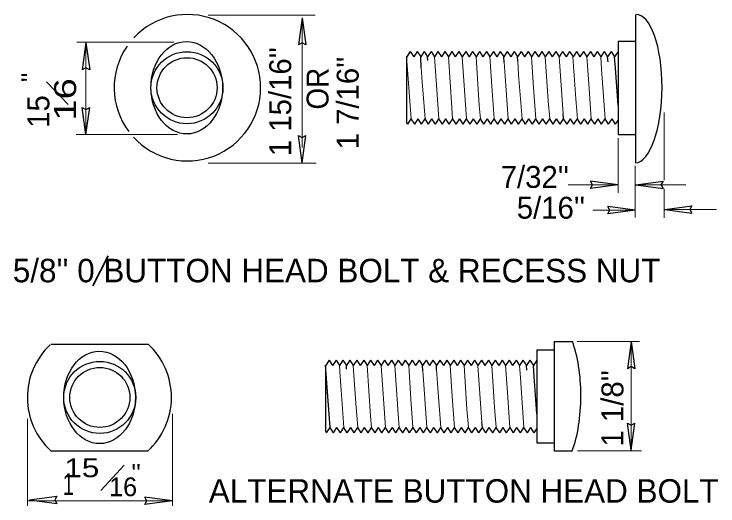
# Model space of a CAD drawing. Extents: x -13 to 934, y -9 to 295.
# Drawn here: x 827.74 to 868.92, y 191.31 to 220.09 of the extents above; entities that cross this region are included whole.
import ezdxf

# ---------------------------------------------------------------- set-up
doc = ezdxf.new("R2010")
doc.units = 0
doc.header["$LTSCALE"] = 0.51
doc.layers.add('1', color=7, linetype='Continuous', lineweight=13)

msp = doc.modelspace()

# ---------------------------------------------------------------- linework, layer by layer
at = {"layer": '1'}
for p, q in [((839.1053, 220.0374), (845.3612, 220.0374)), ((844.5961, 212.28), (844.5961, 219.8816)), ((831.4072, 218.4479), (837.1107, 218.4479)), ((831.9447, 213.0405), (831.9447, 218.4245)), ((850.9767, 213.9599), (850.704, 217.6064)), ((852.4882, 215.378), (852.3402, 217.583)), ((853.3532, 214.6222), (853.1506, 217.5908)), ((854.218, 213.9599), (853.9609, 217.5908)), ((855.714, 215.6039), (855.5816, 217.5908)), ((858.1217, 215.7753), (858.0126, 217.5908)), ((858.9865, 215.0196), (858.8229, 217.583)), ((859.8592, 214.2637), (859.6254, 217.5908)), ((861.363, 216.0013), (861.2539, 217.5908)), ((862.1187, 216.8662), (862.0643, 217.5908)), ((856.4698, 216.4688), (856.4075, 217.2792)), ((857.2568, 216.5312), (857.21, 217.3571)), ((851.6234, 216.1337), (851.5611, 216.9441)), ((862.3213, 213.9599), (862.1187, 216.8662)), ((856.6413, 213.9599), (856.4698, 216.4688)), ((857.4593, 213.9599), (857.2568, 216.5312)), ((851.787, 213.9599), (851.6234, 216.1337)), ((861.5032, 213.9599), (861.363, 216.0013)), ((855.8309, 213.9599), (855.714, 215.6039)), ((858.2697, 213.9599), (858.1217, 215.7753)), ((852.5973, 213.9599), (852.4882, 215.378)), ((859.08, 213.9677), (858.9865, 215.0196)), ((853.3999, 213.9599), (853.3532, 214.6222)), ((865.7808, 214.3339), (865.7808, 210.378)), ((831.3682, 213.0405), (837.2977, 213.0405)), ((863.0849, 209.6366), (863.0849, 212.8223)), ((839.1053, 211.3731), (845.4123, 211.3731)), ((864.0836, 208.1804), (864.0836, 211.222)), ((860.1669, 210.0983), (863.0217, 210.0983)), ((864.2537, 210.0983), (867.0422, 210.0983)), ((865.7808, 208.1785), (865.7808, 209.8732)), ((861.6037, 208.6226), (864.0511, 208.6226)), ((865.8463, 208.6607), (868.8297, 208.6607)), ((860.6945, 200.9326), (864.3344, 200.9326)), ((863.8501, 194.5668), (863.8501, 200.9326)), ((846.8098, 198.8912), (846.7786, 199.5301)), ((847.7369, 197.3251), (847.5889, 199.5301)), ((848.6018, 196.5692), (848.3992, 199.5379)), ((849.4667, 195.907), (849.2096, 199.5379)), ((850.9627, 197.551), (850.8302, 199.5379)), ((853.3703, 197.7224), (853.2613, 199.5379)), ((854.2352, 196.9667), (854.0716, 199.5301)), ((855.1078, 196.2108), (854.8741, 199.5379)), ((856.6117, 197.9484), (856.5026, 199.5379)), ((857.3674, 198.8132), (857.3129, 199.5379)), ((851.7185, 198.4159), (851.6562, 199.2262)), ((852.5054, 198.4783), (852.4587, 199.3042)), ((846.8721, 198.0808), (846.8098, 198.8912)), ((857.57, 195.907), (857.3674, 198.8132)), ((851.8899, 195.907), (851.7185, 198.4159)), ((852.708, 195.907), (852.5054, 198.4783)), ((847.0357, 195.907), (846.8721, 198.0808)), ((853.5183, 195.907), (853.3703, 197.7224)), ((856.7519, 195.907), (856.6117, 197.9484)), ((847.846, 195.907), (847.7369, 197.3251)), ((851.0796, 195.907), (850.9627, 197.551)), ((859.3388, 197.6601), (859.3153, 197.6601)), ((854.3287, 195.9147), (854.2352, 196.9667)), ((837.0039, 191.3115), (837.0039, 196.7018)), ((848.6486, 195.907), (848.6018, 196.5692)), ((828.5266, 191.3115), (828.5266, 196.4057)), ((860.7081, 194.5322), (864.4493, 194.5322)), ((828.518, 191.6068), (837.0265, 191.6068))]:
    msp.add_line(p, q, dxfattribs=at)
at = {"layer": '1', "lineweight": 25}
for p, q in [((864.0901, 220.053), (864.0901, 211.3818)), ((844.5953, 219.8816), (844.3763, 218.289)), ((844.5953, 219.8816), (844.8143, 218.289)), ((831.9439, 218.4245), (831.7251, 216.8319)), ((831.9439, 218.4245), (832.1629, 216.8319)), ((863.0772, 218.5024), (863.0772, 213.0482)), ((863.0772, 218.5024), (864.0901, 218.5024)), ((850.9222, 217.9025), (850.704, 217.5674)), ((850.9222, 217.9025), (851.1247, 217.5908)), ((851.3273, 217.9025), (851.1247, 217.5908)), ((851.3273, 217.9025), (851.5299, 217.5908)), ((851.7325, 217.9025), (851.5299, 217.5908)), ((851.7325, 217.9025), (851.9351, 217.5908)), ((852.1377, 217.9025), (851.9351, 217.5908)), ((852.1377, 217.9025), (852.3402, 217.5908)), ((852.5428, 217.9025), (852.3402, 217.5908)), ((852.5428, 217.9025), (852.7454, 217.5908)), ((852.948, 217.9025), (852.7454, 217.5908)), ((852.948, 217.9025), (853.1506, 217.5908)), ((853.3532, 217.9025), (853.1506, 217.5908)), ((853.3532, 217.9025), (853.5557, 217.5908)), ((853.7583, 217.9025), (853.5557, 217.5908)), ((853.7583, 217.9025), (853.9609, 217.5908)), ((854.1635, 217.9025), (853.9609, 217.5908)), ((854.1635, 217.9025), (854.3661, 217.5908)), ((854.5687, 217.9025), (854.3661, 217.5908)), ((854.5687, 217.9025), (854.7713, 217.5908)), ((854.9738, 217.9025), (854.7713, 217.5908)), ((854.9738, 217.9025), (855.1764, 217.5908)), ((855.379, 217.9025), (855.1764, 217.5908)), ((855.379, 217.9025), (855.5816, 217.5908)), ((855.7842, 217.9025), (855.5816, 217.5908)), ((855.7842, 217.9025), (855.9867, 217.5908)), ((856.1893, 217.9025), (855.9867, 217.5908)), ((856.1893, 217.9025), (856.3919, 217.5908)), ((856.5945, 217.9025), (856.3919, 217.5908)), ((856.5945, 217.9025), (856.7971, 217.5908)), ((856.9997, 217.9025), (856.7971, 217.5908)), ((856.9997, 217.9025), (857.2022, 217.5908)), ((857.4048, 217.9025), (857.2022, 217.5908)), ((857.4048, 217.9025), (857.6074, 217.5908)), ((857.81, 217.9025), (857.6074, 217.5908)), ((857.81, 217.9025), (858.0126, 217.5908)), ((858.2152, 217.9025), (858.0126, 217.5908)), ((858.2152, 217.9025), (858.4177, 217.5908)), ((858.6203, 217.9025), (858.4177, 217.5908)), ((858.6203, 217.9025), (858.8229, 217.5908)), ((859.0255, 217.9025), (858.8229, 217.5908)), ((859.0255, 217.9025), (859.2281, 217.5908)), ((859.4307, 217.9025), (859.2281, 217.5908)), ((859.4307, 217.9025), (859.6332, 217.5908)), ((859.8358, 217.9025), (859.6332, 217.5908)), ((859.8358, 217.9025), (860.0384, 217.5908)), ((860.241, 217.9025), (860.0384, 217.5908)), ((860.241, 217.9025), (860.4436, 217.5908)), ((860.6462, 217.9025), (860.4436, 217.5908)), ((860.6462, 217.9025), (860.8487, 217.5908)), ((861.0513, 217.9025), (860.8487, 217.5908)), ((861.0513, 217.9025), (861.2539, 217.5908)), ((861.4565, 217.9025), (861.2539, 217.5908)), ((861.4565, 217.9025), (861.6591, 217.5908)), ((861.8617, 217.9025), (861.6591, 217.5908)), ((861.8617, 217.9025), (862.0643, 217.5908)), ((862.2668, 217.9025), (862.0643, 217.5908)), ((862.2668, 217.9025), (862.4694, 217.5908)), ((862.672, 217.9025), (862.4694, 217.5908)), ((862.672, 217.9025), (862.8746, 217.5908)), ((863.0772, 217.9025), (862.8746, 217.5908)), ((850.704, 217.6064), (850.704, 213.7573)), ((851.5611, 216.9441), (851.5299, 217.583)), ((851.9428, 217.3727), (851.9351, 217.583)), ((856.4075, 217.2792), (856.3919, 217.5908)), ((857.21, 217.3492), (857.2022, 217.5908)), ((862.4928, 217.3025), (862.4694, 217.5908)), ((862.9291, 216.9285), (862.8746, 217.5908)), ((863.0772, 214.7624), (862.9291, 216.9285)), ((829.6345, 216.1267), (830.9072, 214.8104)), ((831.9455, 213.0405), (831.7266, 214.6331)), ((831.9455, 213.0405), (832.1645, 214.6331)), ((859.8903, 213.9599), (859.8592, 214.2637)), ((850.7741, 213.6482), (850.704, 213.7573)), ((850.7741, 213.6482), (850.9767, 213.9599)), ((851.1793, 213.6482), (850.9767, 213.9599)), ((851.1793, 213.6482), (851.3818, 213.9599)), ((851.5844, 213.6482), (851.3818, 213.9599)), ((851.5844, 213.6482), (851.787, 213.9599)), ((851.9896, 213.6482), (851.787, 213.9599)), ((851.9896, 213.6482), (852.1922, 213.9599)), ((852.3947, 213.6482), (852.1922, 213.9599)), ((852.3947, 213.6482), (852.5973, 213.9599)), ((852.7999, 213.6482), (852.5973, 213.9599)), ((852.7999, 213.6482), (853.0025, 213.9599)), ((853.2051, 213.6482), (853.0025, 213.9599)), ((853.2051, 213.6482), (853.4077, 213.9599)), ((853.6102, 213.6482), (853.4077, 213.9599)), ((853.6102, 213.6482), (853.8128, 213.9599)), ((854.0154, 213.6482), (853.8128, 213.9599)), ((854.0154, 213.6482), (854.218, 213.9599)), ((854.4206, 213.6482), (854.218, 213.9599)), ((854.4206, 213.6482), (854.6232, 213.9599)), ((854.8257, 213.6482), (854.6232, 213.9599)), ((854.8257, 213.6482), (855.0283, 213.9599)), ((855.2309, 213.6482), (855.0283, 213.9599)), ((855.2309, 213.6482), (855.4335, 213.9599)), ((855.6361, 213.6482), (855.4335, 213.9599)), ((855.6361, 213.6482), (855.8387, 213.9599)), ((856.0412, 213.6482), (855.8387, 213.9599)), ((856.0412, 213.6482), (856.2438, 213.9599)), ((856.4464, 213.6482), (856.2438, 213.9599)), ((856.4464, 213.6482), (856.649, 213.9599)), ((856.8516, 213.6482), (856.649, 213.9599)), ((856.8516, 213.6482), (857.0542, 213.9599)), ((857.2568, 213.6482), (857.0542, 213.9599)), ((857.2568, 213.6482), (857.4593, 213.9599)), ((857.6619, 213.6482), (857.4593, 213.9599)), ((857.6619, 213.6482), (857.8645, 213.9599)), ((858.0671, 213.6482), (857.8645, 213.9599)), ((858.0671, 213.6482), (858.2697, 213.9599)), ((858.4722, 213.6482), (858.2697, 213.9599)), ((858.4722, 213.6482), (858.6748, 213.9599)), ((858.8774, 213.6482), (858.6748, 213.9599)), ((858.8774, 213.6482), (859.08, 213.9599)), ((859.2826, 213.6482), (859.08, 213.9599)), ((859.2826, 213.6482), (859.4852, 213.9599)), ((859.6877, 213.6482), (859.4852, 213.9599)), ((859.6877, 213.6482), (859.8903, 213.9599)), ((860.0929, 213.6482), (859.8903, 213.9599)), ((860.0929, 213.6482), (860.2955, 213.9599)), ((860.4981, 213.6482), (860.2955, 213.9599)), ((860.4981, 213.6482), (860.7007, 213.9599)), ((860.9032, 213.6482), (860.7007, 213.9599)), ((860.9032, 213.6482), (861.1058, 213.9599)), ((861.3084, 213.6482), (861.1058, 213.9599)), ((861.3084, 213.6482), (861.511, 213.9599)), ((861.7136, 213.6482), (861.511, 213.9599)), ((861.7136, 213.6482), (861.9162, 213.9599)), ((862.1187, 213.6482), (861.9162, 213.9599)), ((862.1187, 213.6482), (862.3213, 213.9599)), ((862.5239, 213.6482), (862.3213, 213.9599)), ((862.5239, 213.6482), (862.7265, 213.9599)), ((862.9291, 213.6482), (862.7265, 213.9599)), ((862.9291, 213.6482), (863.0772, 213.8742)), ((844.5969, 211.3949), (844.3779, 212.9875)), ((844.5969, 211.3949), (844.8157, 212.9875)), ((863.0772, 213.0482), (864.0901, 213.0482)), ((863.0599, 210.0991), (861.4673, 210.3181)), ((863.0599, 210.0991), (861.4673, 209.8802)), ((864.1197, 210.0975), (865.7123, 210.3165)), ((864.1197, 210.0975), (865.7123, 209.8787)), ((864.0704, 208.6233), (862.4778, 208.8423)), ((865.808, 208.66), (867.4006, 208.8789)), ((864.0704, 208.6233), (862.4778, 208.4044)), ((865.808, 208.66), (867.4006, 208.441)), ((829.8902, 200.7767), (835.5781, 200.7767)), ((859.3388, 200.9248), (859.3388, 194.5434)), ((859.3388, 200.9248), (860.4062, 200.9248)), ((863.8493, 200.9326), (863.6303, 199.34)), ((863.8493, 200.9326), (864.0682, 199.34)), ((858.3258, 200.4495), (858.3258, 194.9953)), ((858.3258, 200.4495), (859.3388, 200.4495)), ((846.1708, 199.8496), (845.9527, 199.5145)), ((846.1708, 199.8496), (846.3734, 199.5379)), ((846.576, 199.8496), (846.3734, 199.5379)), ((846.576, 199.8496), (846.7786, 199.5379)), ((846.9812, 199.8496), (846.7786, 199.5379)), ((846.9812, 199.8496), (847.1837, 199.5379)), ((847.3863, 199.8496), (847.1837, 199.5379)), ((847.3863, 199.8496), (847.5889, 199.5379)), ((847.7915, 199.8496), (847.5889, 199.5379)), ((847.7915, 199.8496), (847.9941, 199.5379)), ((848.1967, 199.8496), (847.9941, 199.5379)), ((848.1967, 199.8496), (848.3992, 199.5379)), ((848.6018, 199.8496), (848.3992, 199.5379)), ((848.6018, 199.8496), (848.8044, 199.5379)), ((849.007, 199.8496), (848.8044, 199.5379)), ((849.007, 199.8496), (849.2096, 199.5379)), ((849.4122, 199.8496), (849.2096, 199.5379)), ((849.4122, 199.8496), (849.6147, 199.5379)), ((849.8173, 199.8496), (849.6147, 199.5379)), ((849.8173, 199.8496), (850.0199, 199.5379)), ((850.2225, 199.8496), (850.0199, 199.5379)), ((850.2225, 199.8496), (850.4251, 199.5379)), ((850.6277, 199.8496), (850.4251, 199.5379)), ((850.6277, 199.8496), (850.8302, 199.5379)), ((851.0328, 199.8496), (850.8302, 199.5379)), ((851.0328, 199.8496), (851.2354, 199.5379)), ((851.438, 199.8496), (851.2354, 199.5379)), ((851.438, 199.8496), (851.6406, 199.5379)), ((851.8432, 199.8496), (851.6406, 199.5379)), ((851.8432, 199.8496), (852.0457, 199.5379)), ((852.2483, 199.8496), (852.0457, 199.5379)), ((852.2483, 199.8496), (852.4509, 199.5379)), ((852.6535, 199.8496), (852.4509, 199.5379)), ((852.6535, 199.8496), (852.8561, 199.5379)), ((853.0587, 199.8496), (852.8561, 199.5379)), ((853.0587, 199.8496), (853.2613, 199.5379)), ((853.4638, 199.8496), (853.2613, 199.5379)), ((853.4638, 199.8496), (853.6664, 199.5379)), ((853.869, 199.8496), (853.6664, 199.5379)), ((853.869, 199.8496), (854.0716, 199.5379)), ((854.2742, 199.8496), (854.0716, 199.5379)), ((854.2742, 199.8496), (854.4767, 199.5379)), ((854.6793, 199.8496), (854.4767, 199.5379)), ((854.6793, 199.8496), (854.8819, 199.5379)), ((855.0845, 199.8496), (854.8819, 199.5379)), ((855.0845, 199.8496), (855.2871, 199.5379)), ((855.4897, 199.8496), (855.2871, 199.5379)), ((855.4897, 199.8496), (855.6922, 199.5379)), ((855.8948, 199.8496), (855.6922, 199.5379)), ((855.8948, 199.8496), (856.0974, 199.5379)), ((856.3, 199.8496), (856.0974, 199.5379)), ((856.3, 199.8496), (856.5026, 199.5379)), ((856.7052, 199.8496), (856.5026, 199.5379)), ((856.7052, 199.8496), (856.9077, 199.5379)), ((857.1103, 199.8496), (856.9077, 199.5379)), ((857.1103, 199.8496), (857.3129, 199.5379)), ((857.5155, 199.8496), (857.3129, 199.5379)), ((857.5155, 199.8496), (857.7181, 199.5379)), ((857.9207, 199.8496), (857.7181, 199.5379)), ((857.9207, 199.8496), (858.1232, 199.5379)), ((858.3258, 199.8496), (858.1232, 199.5379)), ((847.1915, 199.3197), (847.1837, 199.5301)), ((851.6562, 199.2262), (851.6406, 199.5379)), ((852.4587, 199.2963), (852.4509, 199.5379)), ((857.7414, 199.2496), (857.7181, 199.5379)), ((858.1777, 198.8756), (858.1232, 199.5379)), ((858.3258, 196.7095), (858.1777, 198.8756)), ((855.139, 195.907), (855.1078, 196.2108)), ((863.8509, 194.5668), (863.6319, 196.1594)), ((863.8509, 194.5668), (864.0698, 196.1594)), ((846.0227, 195.5953), (845.9527, 195.7044)), ((846.0227, 195.5953), (846.2253, 195.907)), ((846.4279, 195.5953), (846.2253, 195.907)), ((846.4279, 195.5953), (846.6305, 195.907)), ((846.8331, 195.5953), (846.6305, 195.907)), ((846.8331, 195.5953), (847.0357, 195.907)), ((847.2382, 195.5953), (847.0357, 195.907)), ((847.2382, 195.5953), (847.4408, 195.907)), ((847.6434, 195.5953), (847.4408, 195.907)), ((847.6434, 195.5953), (847.846, 195.907)), ((848.0486, 195.5953), (847.846, 195.907)), ((848.0486, 195.5953), (848.2512, 195.907)), ((848.4538, 195.5953), (848.2512, 195.907)), ((848.4538, 195.5953), (848.6563, 195.907)), ((848.8589, 195.5953), (848.6563, 195.907)), ((848.8589, 195.5953), (849.0615, 195.907)), ((849.2641, 195.5953), (849.0615, 195.907)), ((849.2641, 195.5953), (849.4667, 195.907)), ((849.6692, 195.5953), (849.4667, 195.907)), ((849.6692, 195.5953), (849.8718, 195.907)), ((850.0744, 195.5953), (849.8718, 195.907)), ((850.0744, 195.5953), (850.277, 195.907)), ((850.4796, 195.5953), (850.277, 195.907)), ((850.4796, 195.5953), (850.6822, 195.907)), ((850.8847, 195.5953), (850.6822, 195.907)), ((850.8847, 195.5953), (851.0873, 195.907)), ((851.2899, 195.5953), (851.0873, 195.907)), ((851.2899, 195.5953), (851.4925, 195.907)), ((851.6951, 195.5953), (851.4925, 195.907)), ((851.6951, 195.5953), (851.8977, 195.907)), ((852.1002, 195.5953), (851.8977, 195.907)), ((852.1002, 195.5953), (852.3028, 195.907)), ((852.5054, 195.5953), (852.3028, 195.907)), ((852.5054, 195.5953), (852.708, 195.907)), ((852.9106, 195.5953), (852.708, 195.907)), ((852.9106, 195.5953), (853.1132, 195.907)), ((853.3157, 195.5953), (853.1132, 195.907)), ((853.3157, 195.5953), (853.5183, 195.907)), ((853.7209, 195.5953), (853.5183, 195.907)), ((853.7209, 195.5953), (853.9235, 195.907)), ((854.1261, 195.5953), (853.9235, 195.907)), ((854.1261, 195.5953), (854.3287, 195.907)), ((854.5312, 195.5953), (854.3287, 195.907)), ((854.5312, 195.5953), (854.7338, 195.907)), ((854.9364, 195.5953), (854.7338, 195.907)), ((854.9364, 195.5953), (855.139, 195.907)), ((855.3416, 195.5953), (855.139, 195.907)), ((855.3416, 195.5953), (855.5442, 195.907)), ((855.7468, 195.5953), (855.5442, 195.907)), ((855.7468, 195.5953), (855.9493, 195.907)), ((856.1519, 195.5953), (855.9493, 195.907)), ((856.1519, 195.5953), (856.3545, 195.907)), ((856.5571, 195.5953), (856.3545, 195.907)), ((856.5571, 195.5953), (856.7597, 195.907)), ((856.9622, 195.5953), (856.7597, 195.907)), ((856.9622, 195.5953), (857.1648, 195.907)), ((857.3674, 195.5953), (857.1648, 195.907)), ((857.3674, 195.5953), (857.57, 195.907)), ((857.7726, 195.5953), (857.57, 195.907)), ((857.7726, 195.5953), (857.9752, 195.907)), ((858.1777, 195.5953), (857.9752, 195.907)), ((858.1777, 195.5953), (858.3258, 195.8212)), ((858.3258, 194.9953), (859.3388, 194.9953)), ((829.8902, 194.5434), (835.5781, 194.5434)), ((859.3388, 194.5434), (860.3984, 194.5434)), ((832.8223, 192.2158), (834.1756, 193.6933)), ((828.6489, 191.6683), (830.2415, 191.8872)), ((828.6489, 191.6683), (830.2415, 191.4493)), ((836.9813, 191.6076), (835.3887, 191.8264)), ((836.9813, 191.6076), (835.3887, 191.3886))]:
    msp.add_line(p, q, dxfattribs=at)
at = {"layer": '1', "lineweight": 35}
msp.add_line((832.3532, 204.1862), (833.2367, 205.9533), dxfattribs=at)
at = {"layer": '1', "lineweight": 25}
for points in [[(844.8143, 218.289), (844.5929, 218.4121), (844.3763, 218.289)], [(832.1629, 216.8319), (831.9417, 216.955), (831.7251, 216.8319)], [(831.7266, 214.6331), (831.9479, 214.51), (832.1645, 214.6331)], [(844.3779, 212.9875), (844.5992, 212.8644), (844.8157, 212.9875)], [(861.4673, 209.8802), (861.5904, 210.1015), (861.4673, 210.3181)], [(865.7123, 210.3165), (865.5892, 210.0952), (865.7123, 209.8787)], [(862.4778, 208.4044), (862.6009, 208.6257), (862.4778, 208.8423)], [(867.4006, 208.8789), (867.2775, 208.6577), (867.4006, 208.441)], [(846.2253, 195.907), (845.9527, 199.5535), (845.9527, 195.7044)], [(864.0682, 199.34), (863.847, 199.4631), (863.6303, 199.34)], [(863.6319, 196.1594), (863.8532, 196.0363), (864.0698, 196.1594)], [(830.2415, 191.8872), (830.1184, 191.6659), (830.2415, 191.4493)], [(835.3887, 191.3886), (835.5118, 191.6098), (835.3887, 191.8264)]]:
    msp.add_lwpolyline(points, dxfattribs=at)
at = {"layer": '1'}
for points in [[(855.0283, 213.9599), (854.9583, 214.7391), (854.7713, 217.5908)], [(860.7007, 213.9599), (860.6072, 215.1364), (860.4357, 217.5908)], [(850.277, 195.907), (850.2069, 196.6862), (850.0199, 199.5379)], [(855.9493, 195.907), (855.8558, 197.0835), (855.6844, 199.5379)]]:
    msp.add_lwpolyline(points, dxfattribs=at)
at = {"layer": '1', "lineweight": 25}
for centre, radius in [((837.8539, 215.7832), 2.108), ((837.8586, 215.7832), 1.7567), ((832.7528, 197.6601), 2.108), ((832.7574, 197.6601), 1.7567)]:
    msp.add_circle(centre, radius, dxfattribs=at)
for centre, radius, start, end in [((837.882, 215.7832), 4.2854, 222.60499, 136.91899), ((837.882, 215.7832), 4.2854, 145.45307, 216.82877), ((832.7341, 197.6601), 4.217, 133.13799, 227.67681), ((832.7341, 197.6601), 4.217, 311.93218, 47.61955)]:
    msp.add_arc(centre, radius, start, end, dxfattribs=at)
for centre, start_param, end_param in [((864.09, 215.7286), 0.0249387, 3.1518438), ((859.3387, 197.6757), 0.7696035, 2.4180218)]:
    msp.add_ellipse(centre, major_axis=(-0.039, -4.3477), ratio=0.359805, start_param=start_param, end_param=end_param, dxfattribs=at)
for centre in [(837.843, 215.7832), (832.7419, 197.6601)]:
    msp.add_ellipse(centre, major_axis=(0.0156, -2.7037), ratio=0.775278, dxfattribs=at)

# ---------------------------------------------------------------- texts
at = {"layer": '1'}
for s, height, p in [("1 15/16''", 1.283, (843.9529, 211.781)), ("1 7/16''", 1.283, (847.9011, 212.1787)), ("''", 1.1, (829.2549, 216.1058)), ('15', 1.283, (829.8034, 213.4376)), ("1 1/8''", 1.283, (863.3919, 194.7873))]:
    msp.add_text(s, height=height, rotation=90, dxfattribs=at).set_placement(p)
for s, width, p in [('OR', 0.95, (846.1384, 214.5072)), ('   16', 1.3, (831.3679, 212.0017))]:
    msp.add_text(s, height=1.283, rotation=90, dxfattribs=dict(at, width=width)).set_placement(p)
for s, height, p in [("7/32''", 1.283, (856.2112, 209.9222)), ("5/16''", 1.283, (857.1539, 208.1192)), ("5/8'' 0 BUTTON HEAD BOLT & RECESS NUT", 1.375, (827.6663, 204.3961)), ("''", 1.091, (834.6017, 192.6835)), ('16', 1.1, (833.3029, 191.8802)), ('ALTERNATE BUTTON HEAD BOLT', 1.375, (839.1318, 191.5023))]:
    msp.add_text(s, height=height, dxfattribs=at).set_placement(p)
for s, height, width, p in [('  15', 1.1, 1.25, (829.6595, 192.9921)), ('1', 1.283, 0.7, (830.5859, 191.9417))]:
    msp.add_text(s, height=height, dxfattribs=dict(at, width=width)).set_placement(p)

doc.saveas('drawing.dxf')
